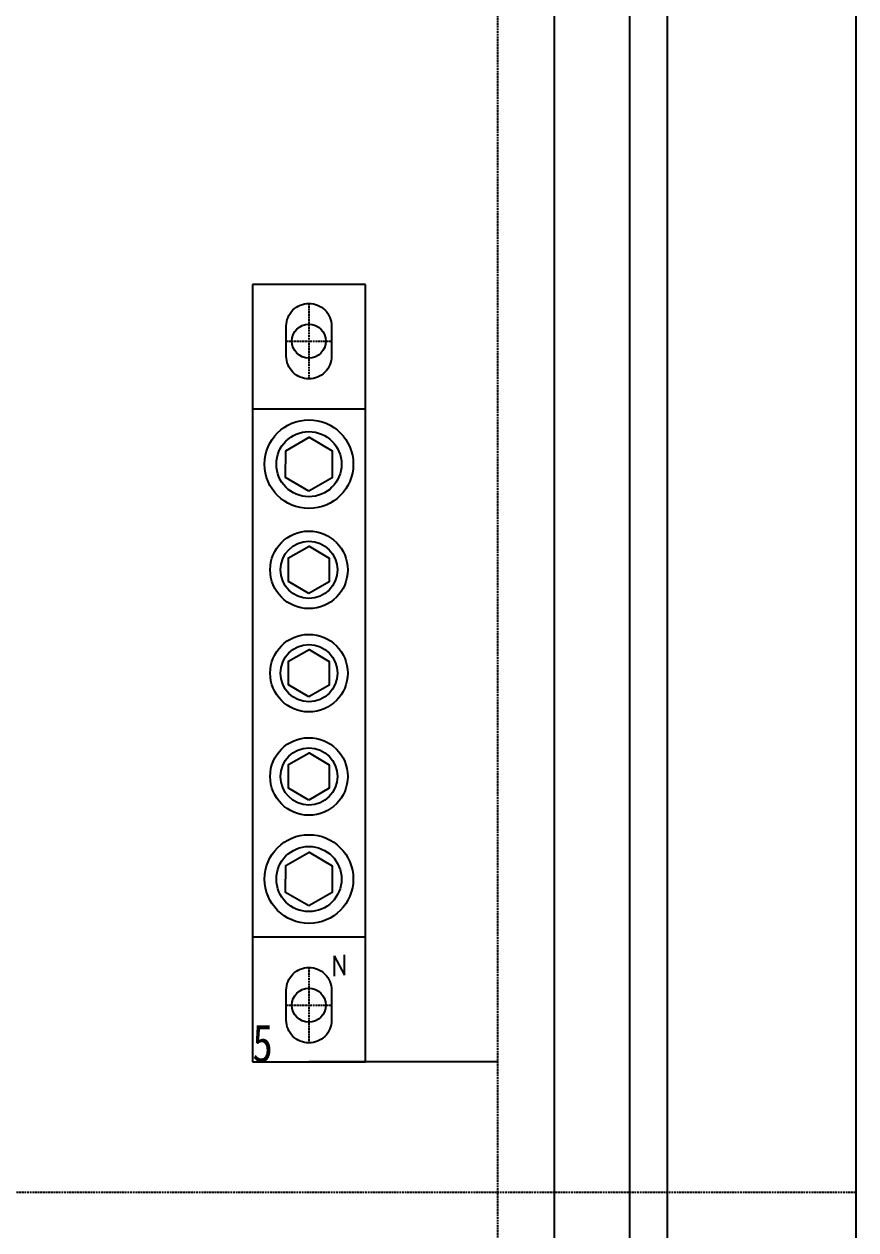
# Model space of a CAD drawing. Extents: x 995713 to 996113, y 81094 to 81594.
# Drawn here: x 996002.9 to 996113.2, y 81339.4 to 81499.2 of the extents above; entities that cross this region are included whole.
import ezdxf

# ---------------------------------------------------------------- set-up
doc = ezdxf.new("R2010")
doc.units = 0
doc.header["$MEASUREMENT"] = 0
doc.linetypes.add('DASH', pattern=[0.35, 0.25, -0.1])
doc.linetypes.add('LYJS-XX', pattern=[0.35, 0.25, -0.1])
doc.layers.add('LY-JS-BJ', color=7, linetype='Continuous')
doc.layers.add('LY-JS-YQJ', color=7, linetype='Continuous')
doc.styles.add('-宋体', font='', dxfattribs={"width": 0.8})
doc.styles.get('-宋体').set_extended_font_data('SimSun')

# ---------------------------------------------------------------- blocks, each defined once
blk = doc.blocks.new('A$C7F2E4CF4')
at = {"layer": 'LY-JS-YQJ', "color": 1, "linetype": 'DASH'}
for p, q in [((0, 5), (0, -5)), ((-3, 0), (3, 0))]:
    blk.add_line(p, q, dxfattribs=at)
at = {"layer": 'LY-JS-YQJ', "color": 0, "linetype": 'ByBlock'}
blk.add_lwpolyline([(0, 5), (0, 5, -0.414214), (3, 2), (3, -2, -0.414214), (0, -5), (0, -5, -0.414214), (-3, -2), (-3, 2, -0.414214)], format="xyb", close=True, dxfattribs=at)
blk = doc.blocks.new('5位零排2021')
at = {"layer": 'LY-JS-YQJ', "color": 2}
for p, q in [((15, 103), (0, 103)), ((0, 103), (0, 0)), ((15, 0), (15, 103)), ((15, 86.5), (0, 86.5)), ((15, 16.5), (0, 16.5)), ((0, 0), (15, 0))]:
    blk.add_line(p, q, dxfattribs=at)
at = {"layer": 'LY-JS-YQJ', "color": 4}
for p, q in [((10.86, 14.04), (10.86, 11.37)), ((10.86, 14.04), (12.22, 11.47)), ((12.22, 11.47), (12.22, 14.19))]:
    blk.add_line(p, q, dxfattribs=at)
at = {"layer": 'LY-JS-YQJ', "color": 3}
for points in [[(7.49, 75.62), (4.41, 77.42), (4.42, 80.98), (7.51, 82.75), (10.59, 80.96), (10.58, 77.39)], [(7.49, 62.07), (4.79, 63.64), (4.8, 66.76), (7.51, 68.31), (10.2, 66.74), (10.19, 63.62)], [(7.49, 48.38), (4.79, 49.95), (4.8, 53.07), (7.51, 54.62), (10.2, 53.05), (10.19, 49.93)], [(7.49, 34.69), (4.79, 36.26), (4.8, 39.38), (7.51, 40.93), (10.2, 39.36), (10.19, 36.24)], [(7.49, 20.66), (4.41, 22.45), (4.42, 26.01), (7.51, 27.78), (10.59, 25.99), (10.58, 22.43)]]:
    blk.add_lwpolyline(points, close=True, dxfattribs=at)
for centre, radius in [((7.5, 79.19), 5.88), ((7.5, 79.19), 4.32), ((7.5, 65.19), 5.14), ((7.5, 65.19), 3.78), ((7.5, 51.5), 5.14), ((7.5, 51.5), 3.78), ((7.5, 37.81), 5.14), ((7.5, 37.81), 3.78), ((7.5, 24.22), 5.88), ((7.5, 24.22), 4.32)]:
    blk.add_circle(centre, radius, dxfattribs=at)
at = {"layer": 'LY-JS-YQJ', "color": 0}
for p in [(7.5, 95.5), (7.5, 7.5)]:
    blk.add_blockref('A$C7F2E4CF4', p, dxfattribs=at)
at = {"layer": 'LY-JS-YQJ', "color": 1, "style": '-宋体', "width": 0.8}
blk.add_text('5', height=5, dxfattribs=at).set_placement((0, 0))
blk = doc.blocks.new('A$C5E1519F9')
at = {"layer": 'LY-JS-BJ', "color": 1}
blk.add_lwpolyline([(-137, 210), (137, 210), (160, 187), (160, -187), (137, -210), (-137, -210), (-160, -187), (-160, 187)], close=True, dxfattribs=at)

msp = doc.modelspace()

# ---------------------------------------------------------------- linework, layer by layer
at = {"color": 4}
msp.add_line((996065.65, 81361.66), (996040.65, 81361.66), dxfattribs=at)
at = {"color": 6}
for centre in [(996040.65, 81457.16), (996040.65, 81369.16)]:
    msp.add_circle(centre, 2.25, dxfattribs=at)
at = {"layer": 'LY-JS-BJ', "color": 4, "linetype": 'LYJS-XX', "lineweight": -3}
msp.add_line((995713.15, 81344.39), (996113.15, 81344.39), dxfattribs=at)
at = {"layer": 'LY-JS-BJ', "color": 0, "lineweight": -3, "ltscale": 2}
for points in [[(995713.15, 81594.39), (996113.15, 81594.39), (996113.15, 81094.39), (995713.15, 81094.39)], [(995738.15, 81569.39), (996088.15, 81569.39), (996088.15, 81119.39), (995738.15, 81119.39)], [(995743.15, 81564.39), (996083.15, 81564.39), (996083.15, 81124.39), (995743.15, 81124.39)]]:
    msp.add_lwpolyline(points, close=True, dxfattribs=at)
at = {"layer": 'LY-JS-BJ', "color": 4, "linetype": 'LYJS-XX', "lineweight": -3}
msp.add_lwpolyline([(995760.65, 81546.89), (996065.65, 81546.89), (996065.65, 81141.89), (995760.65, 81141.89)], close=True, dxfattribs=at)

# ---------------------------------------------------------------- block references
at = {"color": 0}
msp.add_blockref('5位零排2021', (996033.16, 81361.66), dxfattribs=at)
at = {"layer": 'LY-JS-BJ', "color": 0, "lineweight": -3}
msp.add_blockref('A$C5E1519F9', (995913.15, 81344.39), dxfattribs=at)

doc.saveas('drawing.dxf')
